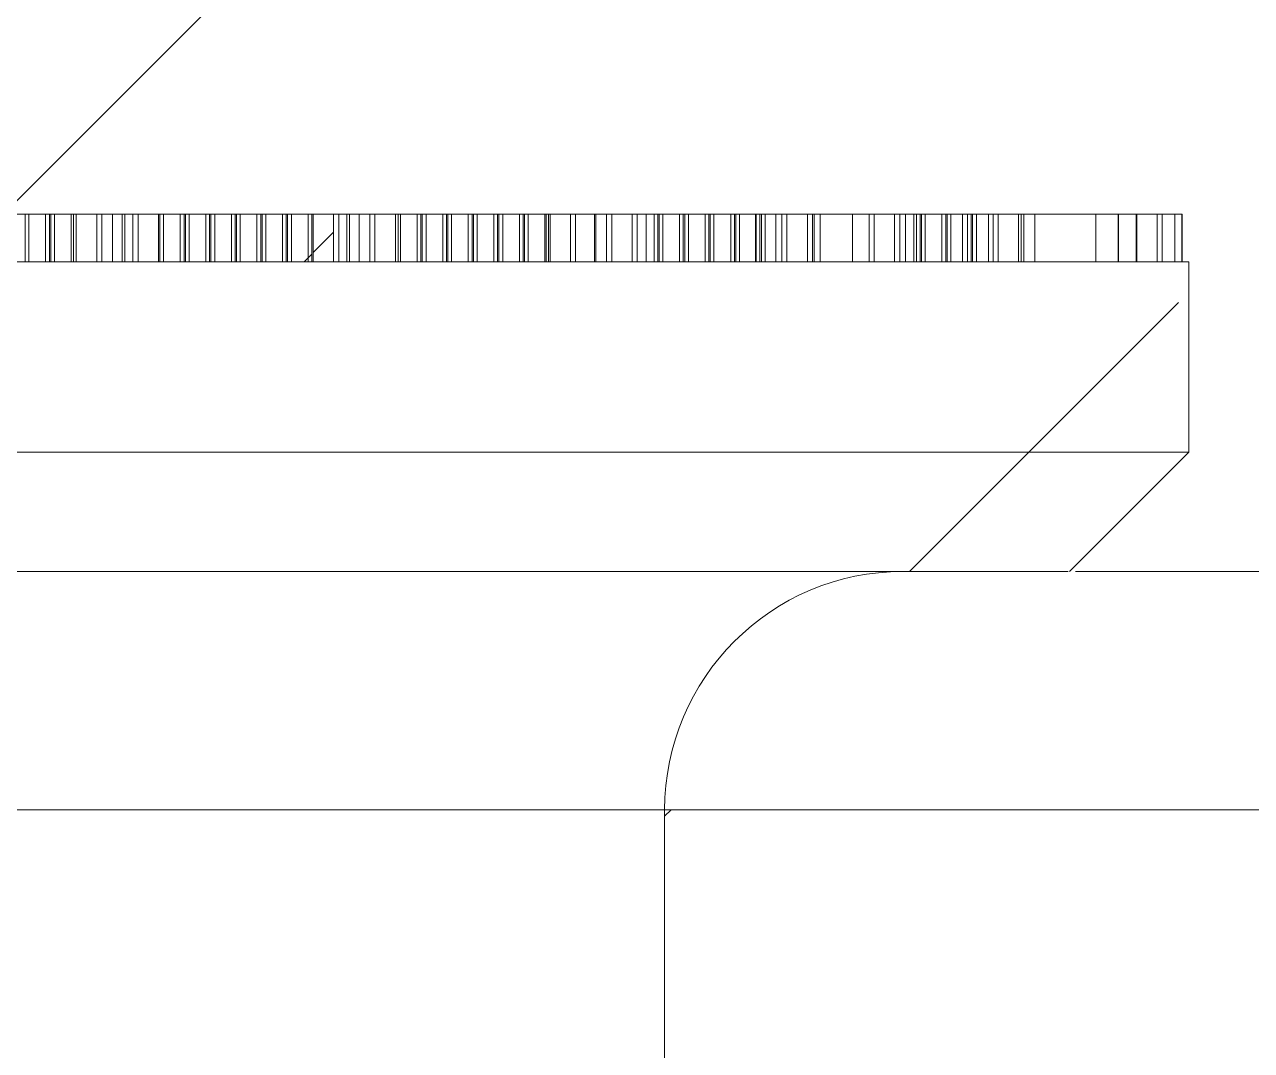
# Model space of a CAD drawing. Header units: millimetres. Extents: x 647 to 146539, y -131215 to 59.
# Drawn here: x 107804.66 to 107840.71, y -8450.21 to -8420.07 of the extents above; entities that cross this region are included whole.
import ezdxf

# ---------------------------------------------------------------- set-up
doc = ezdxf.new("R2010")
doc.units = ezdxf.units.MM
doc.linetypes.add('DASHED', pattern=[0.75, 0.5, -0.25])
for name, color, linetype, lineweight in [('G-Cienka', 4, 'Continuous', 9), ('G-Kreskowanie', 9, 'Continuous', 5), ('G-Przerywana', 8, 'DASHED', 15)]:
    doc.layers.add(name, color=color, linetype=linetype, lineweight=lineweight)

msp = doc.modelspace()

# ---------------------------------------------------------------- hatches: boundary and pattern name
at = {"layer": 'G-Kreskowanie', "ltscale": 2}
h = msp.add_hatch(dxfattribs=at)
h.set_pattern_fill('ANSI33', color=256, scale=210, style=0)
h.set_pattern_definition([(45, (-1489243.896, 726525.7), (-37.123106, 37.123106), []), (45, (-1489206.773, 726525.7), (-37.123106, 37.123106), [26.25, -13.125])])
h.paths.add_polyline_path([(107563.26, -8527.141, -1.121176), (108065.38, -8469.584, -0.057127), (108058.782, -8527.141), (107881.009, -8527.141), (107881.009, -8457.141), (107823.466, -8457.141), (107823.466, -8443.141), (107891.664, -8443.141), (107891.664, -8464.141), (107898.664, -8464.141), (107898.664, -8436.141), (107835.366, -8436.141), (107838.866, -8432.64), (107838.866, -8427.041), (107838.676, -8427.041), (107838.676, -8425.641), (107838.667, -8425.641), (107838.458, -8425.641), (107838.084, -8425.641), (107837.934, -8425.641), (107837.342, -8425.641), (107837.316, -8425.641), (107836.806, -8425.641), (107836.79, -8425.641), (107836.136, -8425.641), (107834.339, -8425.641), (107834.018, -8425.641), (107833.938, -8425.641), (107833.868, -8425.641), (107833.267, -8425.641), (107833.117, -8425.641), (107833.117, -8425.641), (107832.983, -8425.641), (107832.626, -8425.641), (107832.516, -8425.641), (107832.476, -8425.641), (107832.366, -8425.641), (107832.217, -8425.641), (107831.875, -8425.641), (107831.766, -8425.641), (107831.725, -8425.641), (107831.615, -8425.641), (107831.124, -8425.641), (107831.015, -8425.641), (107830.974, -8425.641), (107830.865, -8425.641), (107830.787, -8425.641), (107830.543, -8425.641), (107830.374, -8425.641), (107830.223, -8425.641), (107829.623, -8425.641), (107829.473, -8425.641), (107828.981, -8425.641), (107828.038, -8425.641), (107827.863, -8425.641), (107827.809, -8425.641), (107827.659, -8425.641), (107827.058, -8425.641), (107826.908, -8425.641), (107826.732, -8425.641), (107826.417, -8425.641), (107826.307, -8425.641), (107826.267, -8425.641), (107826.157, -8425.641), (107826.132, -8425.641), (107825.666, -8425.641), (107825.557, -8425.641), (107825.516, -8425.641), (107825.406, -8425.641), (107824.915, -8425.641), (107824.806, -8425.641), (107824.765, -8425.641), (107824.656, -8425.641), (107824.165, -8425.641), (107824.055, -8425.641), (107824.015, -8425.641), (107823.905, -8425.641), (107823.414, -8425.641), (107823.304, -8425.641), (107823.264, -8425.641), (107823.154, -8425.641), (107822.926, -8425.641), (107822.663, -8425.641), (107822.663, -8427.041), (107822.513, -8427.041), (107822.513, -8425.641), (107821.913, -8425.641), (107821.913, -8427.041), (107821.762, -8427.041), (107821.762, -8425.641), (107821.447, -8425.641), (107821.447, -8427.041), (107821.762, -8427.041), (107821.913, -8427.041), (107822.513, -8427.041), (107822.663, -8427.041), (107822.926, -8427.041), (107823.154, -8427.041), (107823.264, -8427.041), (107823.304, -8427.041), (107823.414, -8427.041), (107823.905, -8427.041), (107824.015, -8427.041), (107824.055, -8427.041), (107824.165, -8427.041), (107824.656, -8427.041), (107824.765, -8427.041), (107824.806, -8427.041), (107824.915, -8427.041), (107825.406, -8427.041), (107825.516, -8427.041), (107825.557, -8427.041), (107825.666, -8427.041), (107826.132, -8427.041), (107826.157, -8427.041), (107826.267, -8427.041), (107826.307, -8427.041), (107826.417, -8427.041), (107826.732, -8427.041), (107826.908, -8427.041), (107827.058, -8427.041), (107827.659, -8427.041), (107827.809, -8427.041), (107827.863, -8427.041), (107828.038, -8427.041), (107828.981, -8427.041), (107829.473, -8427.041), (107829.623, -8427.041), (107830.223, -8427.041), (107830.374, -8427.041), (107830.543, -8427.041), (107830.787, -8427.041), (107830.865, -8427.041), (107830.974, -8427.041), (107831.015, -8427.041), (107831.124, -8427.041), (107831.615, -8427.041), (107831.725, -8427.041), (107831.766, -8427.041), (107831.875, -8427.041), (107832.217, -8427.041), (107832.366, -8427.041), (107832.476, -8427.041), (107832.516, -8427.041), (107832.626, -8427.041), (107832.983, -8427.041), (107833.117, -8427.041), (107833.117, -8427.041), (107833.267, -8427.041), (107833.868, -8427.041), (107833.938, -8427.041), (107834.018, -8427.041), (107834.339, -8427.041), (107836.136, -8427.041), (107836.79, -8427.041), (107836.79, -8425.641), (107836.806, -8425.641), (107836.806, -8427.041), (107837.316, -8427.041), (107837.316, -8425.641), (107837.342, -8425.641), (107837.342, -8427.041), (107837.934, -8427.041), (107838.084, -8427.041), (107838.458, -8427.041), (107838.667, -8427.041), (107838.676, -8427.041), (107838.866, -8427.041), (107838.866, -8432.64), (107835.366, -8436.141), (107786.366, -8436.141), (107782.866, -8432.64), (107782.866, -8427.041), (107783.057, -8427.041), (107783.066, -8427.041), (107783.276, -8427.041), (107783.649, -8427.041), (107783.799, -8427.041), (107784.391, -8427.041), (107784.391, -8425.641), (107784.417, -8425.641), (107784.417, -8427.041), (107784.927, -8427.041), (107784.927, -8425.641), (107784.942, -8425.641), (107784.942, -8427.041), (107785.596, -8427.041), (107787.394, -8427.041), (107787.715, -8427.041), (107787.795, -8427.041), (107787.865, -8427.041), (107788.466, -8427.041), (107788.615, -8427.041), (107788.616, -8427.041), (107788.75, -8427.041), (107789.107, -8427.041), (107789.217, -8427.041), (107789.257, -8427.041), (107789.367, -8427.041), (107789.516, -8427.041), (107789.858, -8427.041), (107789.967, -8427.041), (107790.008, -8427.041), (107790.117, -8427.041), (107790.608, -8427.041), (107790.718, -8427.041), (107790.759, -8427.041), (107790.868, -8427.041), (107790.946, -8427.041), (107791.189, -8427.041), (107791.359, -8427.041), (107791.509, -8427.041), (107792.11, -8427.041), (107792.26, -8427.041), (107792.752, -8427.041), (107793.696, -8427.041), (107793.87, -8427.041), (107793.924, -8427.041), (107794.074, -8427.041), (107794.675, -8427.041), (107794.825, -8427.041), (107795.001, -8427.041), (107795.316, -8427.041), (107795.425, -8427.041), (107795.466, -8427.041), (107795.576, -8427.041), (107795.601, -8427.041), (107796.067, -8427.041), (107796.176, -8427.041), (107796.217, -8427.041), (107796.326, -8427.041), (107796.817, -8427.041), (107796.927, -8427.041), (107796.968, -8427.041), (107797.077, -8427.041), (107797.568, -8427.041), (107797.678, -8427.041), (107797.718, -8427.041), (107797.828, -8427.041), (107798.319, -8427.041), (107798.428, -8427.041), (107798.469, -8427.041), (107798.578, -8427.041), (107798.807, -8427.041), (107799.07, -8427.041), (107799.22, -8427.041), (107799.82, -8427.041), (107799.97, -8427.041), (107800.286, -8427.041), (107800.286, -8425.641), (107799.97, -8425.641), (107799.97, -8427.041), (107799.82, -8427.041), (107799.82, -8425.641), (107799.22, -8425.641), (107799.22, -8427.041), (107799.07, -8427.041), (107799.07, -8425.641), (107798.807, -8425.641), (107798.578, -8425.641), (107798.469, -8425.641), (107798.428, -8425.641), (107798.319, -8425.641), (107797.828, -8425.641), (107797.718, -8425.641), (107797.678, -8425.641), (107797.568, -8425.641), (107797.077, -8425.641), (107796.968, -8425.641), (107796.927, -8425.641), (107796.817, -8425.641), (107796.326, -8425.641), (107796.217, -8425.641), (107796.176, -8425.641), (107796.067, -8425.641), (107795.601, -8425.641), (107795.576, -8425.641), (107795.466, -8425.641), (107795.466, -8427.041), (107795.425, -8427.041), (107795.425, -8425.641), (107795.316, -8425.641), (107795.001, -8425.641), (107794.825, -8425.641), (107794.825, -8427.041), (107794.675, -8427.041), (107794.675, -8425.641), (107794.074, -8425.641), (107794.074, -8427.041), (107793.924, -8427.041), (107793.924, -8425.641), (107793.87, -8425.641), (107793.696, -8425.641), (107792.752, -8425.641), (107792.26, -8425.641), (107792.11, -8425.641), (107791.509, -8425.641), (107791.359, -8425.641), (107791.189, -8425.641), (107790.946, -8425.641), (107790.868, -8425.641), (107790.759, -8425.641), (107790.718, -8425.641), (107790.608, -8425.641), (107790.117, -8425.641), (107790.008, -8425.641), (107789.967, -8425.641), (107789.858, -8425.641), (107789.516, -8425.641), (107789.367, -8425.641), (107789.257, -8425.641), (107789.217, -8425.641), (107789.107, -8425.641), (107788.75, -8425.641), (107788.616, -8425.641), (107788.615, -8425.641), (107788.466, -8425.641), (107787.865, -8425.641), (107787.795, -8425.641), (107787.715, -8425.641), (107787.394, -8425.641), (107785.596, -8425.641), (107784.942, -8425.641), (107784.927, -8425.641), (107784.417, -8425.641), (107784.391, -8425.641), (107783.799, -8425.641), (107783.649, -8425.641), (107783.276, -8425.641), (107783.066, -8425.641), (107783.057, -8425.641), (107783.057, -8427.041), (107782.866, -8427.041), (107782.866, -8432.64), (107786.366, -8436.141), (107723.367, -8436.141), (107723.367, -8464.141), (107730.366, -8464.141), (107730.366, -8443.141), (107798.266, -8443.141), (107798.266, -8457.141), (107741.021, -8457.141), (107741.021, -8527.141), (107563.26, -8527.141)])
h.paths.add_polyline_path([(107805.429, -8425.641), (107805.429, -8427.041), (107805.538, -8427.041), (107806.029, -8427.041), (107806.098, -8427.041), (107806.179, -8427.041), (107806.78, -8427.041), (107806.93, -8427.041), (107807.243, -8427.041), (107807.529, -8427.041), (107807.608, -8427.041), (107807.843, -8427.041), (107807.843, -8425.641), (107807.608, -8425.641), (107807.529, -8425.641), (107807.243, -8425.641), (107806.93, -8425.641), (107806.93, -8427.041), (107806.78, -8427.041), (107806.78, -8425.641), (107806.179, -8425.641), (107806.179, -8427.041), (107806.098, -8427.041), (107806.098, -8425.641), (107806.029, -8425.641), (107805.538, -8425.641)], flags=16)
h.paths.add_polyline_path([(107805.538, -8427.041), (107806.029, -8427.041), (107807.243, -8427.041), (107807.529, -8427.041), (107807.608, -8427.041), (107807.608, -8425.641), (107807.529, -8425.641), (107807.243, -8425.641), (107806.029, -8425.641), (107805.538, -8425.641)], flags=0)
h.paths.add_polyline_path([(107813.89, -8427.041), (107814.125, -8427.041), (107814.204, -8427.041), (107814.49, -8427.041), (107814.803, -8427.041), (107814.953, -8427.041), (107815.554, -8427.041), (107815.635, -8427.041), (107815.704, -8427.041), (107816.195, -8427.041), (107816.304, -8427.041), (107816.304, -8425.641), (107816.195, -8425.641), (107815.704, -8425.641), (107815.635, -8425.641), (107815.635, -8427.041), (107815.554, -8427.041), (107815.554, -8425.641), (107814.953, -8425.641), (107814.953, -8427.041), (107814.803, -8427.041), (107814.803, -8425.641), (107814.49, -8425.641), (107814.204, -8425.641), (107814.125, -8425.641), (107813.89, -8425.641)], flags=16)
h.paths.add_polyline_path([(107814.204, -8427.041), (107814.49, -8427.041), (107815.704, -8427.041), (107816.195, -8427.041), (107816.195, -8425.641), (107815.704, -8425.641), (107814.49, -8425.641), (107814.204, -8425.641), (107814.125, -8425.641), (107814.125, -8427.041)], flags=0)
h.paths.add_polyline_path([(107814.49, -8427.041), (107815.704, -8427.041), (107815.704, -8425.641), (107814.49, -8425.641), (107814.204, -8425.641), (107814.204, -8427.041)], flags=0)
h.paths.add_polyline_path([(107819.348, -8427.041), (107819.457, -8427.041), (107819.948, -8427.041), (107819.98, -8427.041), (107820.056, -8427.041), (107820.098, -8427.041), (107820.699, -8427.041), (107820.849, -8427.041), (107821.409, -8427.041), (107821.409, -8425.641), (107820.849, -8425.641), (107820.849, -8427.041), (107820.699, -8427.041), (107820.699, -8425.641), (107820.098, -8425.641), (107820.098, -8427.041), (107820.056, -8427.041), (107820.056, -8425.641), (107819.98, -8425.641), (107819.948, -8425.641), (107819.457, -8425.641), (107819.348, -8425.641)], flags=16)
h.paths.add_polyline_path([(107800.324, -8427.041), (107800.884, -8427.041), (107801.034, -8427.041), (107801.634, -8427.041), (107801.677, -8427.041), (107801.753, -8427.041), (107801.784, -8427.041), (107802.276, -8427.041), (107802.385, -8427.041), (107802.385, -8425.641), (107802.276, -8425.641), (107801.784, -8425.641), (107801.753, -8425.641), (107801.677, -8425.641), (107801.677, -8427.041), (107801.634, -8427.041), (107801.634, -8425.641), (107801.034, -8425.641), (107801.034, -8427.041), (107800.884, -8427.041), (107800.884, -8425.641), (107800.324, -8425.641)], flags=16)
h.paths.add_polyline_path([(107801.784, -8427.041), (107802.276, -8427.041), (107802.276, -8425.641), (107801.784, -8425.641), (107801.753, -8425.641), (107801.753, -8427.041)], flags=0)
h.paths.add_polyline_path([(107808.635, -8425.641), (107808.635, -8427.041), (107808.744, -8427.041), (107809.235, -8427.041), (107809.345, -8427.041), (107809.345, -8425.641), (107809.235, -8425.641), (107808.744, -8425.641)], flags=16)
h.paths.add_polyline_path([(107809.235, -8427.041), (107809.235, -8425.641), (107808.744, -8425.641), (107808.744, -8427.041)], flags=0)
h.paths.add_polyline_path([(107810.136, -8427.041), (107810.246, -8427.041), (107810.737, -8427.041), (107810.846, -8427.041), (107810.846, -8425.641), (107810.737, -8425.641), (107810.246, -8425.641), (107810.136, -8425.641)], flags=16)
h.paths.add_polyline_path([(107811.637, -8425.641), (107811.637, -8427.041), (107811.747, -8427.041), (107812.238, -8427.041), (107812.348, -8427.041), (107812.348, -8425.641), (107812.238, -8425.641), (107811.747, -8425.641)], flags=16)
h.paths.add_polyline_path([(107812.238, -8427.041), (107812.238, -8425.641), (107811.747, -8425.641), (107811.747, -8427.041)], flags=0)
h.paths.add_polyline_path([(107817.096, -8427.041), (107817.205, -8427.041), (107817.696, -8427.041), (107817.806, -8427.041), (107817.806, -8425.641), (107817.696, -8425.641), (107817.205, -8425.641), (107817.096, -8425.641)], flags=16)
h.paths.add_polyline_path([(107817.696, -8427.041), (107817.696, -8425.641), (107817.205, -8425.641), (107817.205, -8427.041)], flags=0)
h.paths.add_polyline_path([(107804.678, -8425.641), (107804.678, -8427.041), (107804.787, -8427.041), (107805.278, -8427.041), (107805.388, -8427.041), (107805.388, -8425.641), (107805.278, -8425.641), (107804.787, -8425.641)], flags=16)
h.paths.add_polyline_path([(107804.787, -8427.041), (107805.278, -8427.041), (107805.278, -8425.641), (107804.787, -8425.641)], flags=0)
h.paths.add_polyline_path([(107818.597, -8427.041), (107818.707, -8427.041), (107819.198, -8427.041), (107819.307, -8427.041), (107819.307, -8425.641), (107819.198, -8425.641), (107818.707, -8425.641), (107818.597, -8425.641)], flags=16)
h.paths.add_polyline_path([(107819.198, -8427.041), (107819.198, -8425.641), (107818.707, -8425.641), (107818.707, -8427.041)], flags=0)
h.paths.add_polyline_path([(107803.176, -8427.041), (107803.286, -8427.041), (107803.777, -8427.041), (107803.886, -8427.041), (107803.886, -8425.641), (107803.777, -8425.641), (107803.286, -8425.641), (107803.176, -8425.641)], flags=16)
h.paths.add_polyline_path([(107803.286, -8427.041), (107803.777, -8427.041), (107803.777, -8425.641), (107803.286, -8425.641)], flags=0)
h.paths.add_polyline_path([(107816.345, -8425.641), (107816.345, -8427.041), (107816.454, -8427.041), (107816.945, -8427.041), (107817.055, -8427.041), (107817.055, -8425.641), (107816.945, -8425.641), (107816.454, -8425.641)], flags=16)
h.paths.add_polyline_path([(107802.426, -8425.641), (107802.426, -8427.041), (107802.535, -8427.041), (107803.026, -8427.041), (107803.136, -8427.041), (107803.136, -8425.641), (107803.026, -8425.641), (107802.535, -8425.641)], flags=16)
h.paths.add_polyline_path([(107803.026, -8427.041), (107803.026, -8425.641), (107802.535, -8425.641), (107802.535, -8427.041)], flags=0)
h.paths.add_polyline_path([(107817.846, -8427.041), (107817.956, -8427.041), (107818.447, -8427.041), (107818.556, -8427.041), (107818.556, -8425.641), (107818.447, -8425.641), (107817.956, -8425.641), (107817.846, -8425.641)], flags=16)
h.paths.add_polyline_path([(107818.447, -8427.041), (107818.447, -8425.641), (107817.956, -8425.641), (107817.956, -8427.041)], flags=0)
h.paths.add_polyline_path([(107812.388, -8427.041), (107812.498, -8427.041), (107812.989, -8427.041), (107813.098, -8427.041), (107813.098, -8425.641), (107812.989, -8425.641), (107812.498, -8425.641), (107812.388, -8425.641)], flags=16)
h.paths.add_polyline_path([(107812.989, -8427.041), (107812.989, -8425.641), (107812.498, -8425.641), (107812.498, -8427.041)], flags=0)
h.paths.add_polyline_path([(107803.927, -8425.641), (107803.927, -8427.041), (107804.037, -8427.041), (107804.528, -8427.041), (107804.637, -8427.041), (107804.637, -8425.641), (107804.528, -8425.641), (107804.037, -8425.641)], flags=16)
h.paths.add_polyline_path([(107804.528, -8427.041), (107804.528, -8425.641), (107804.037, -8425.641), (107804.037, -8427.041)], flags=0)
h.paths.add_polyline_path([(107807.993, -8427.041), (107807.993, -8425.641), (107808.594, -8425.641), (107808.594, -8427.041)], flags=16)
h.paths.add_polyline_path([(107810.887, -8427.041), (107810.996, -8427.041), (107811.487, -8427.041), (107811.597, -8427.041), (107811.597, -8425.641), (107811.487, -8425.641), (107810.996, -8425.641), (107810.887, -8425.641)], flags=16)
h.paths.add_polyline_path([(107811.487, -8427.041), (107811.487, -8425.641), (107810.996, -8425.641), (107810.996, -8427.041)], flags=0)
h.paths.add_polyline_path([(107809.986, -8427.041), (107809.986, -8425.641), (107809.495, -8425.641), (107809.495, -8427.041)], flags=16)
h.paths.add_polyline_path([(107809.385, -8427.041), (107809.495, -8427.041), (107809.986, -8427.041), (107810.095, -8427.041), (107810.095, -8425.641), (107809.986, -8425.641), (107809.495, -8425.641), (107809.385, -8425.641)], flags=0)
h.paths.add_polyline_path([(107813.139, -8425.641), (107813.139, -8427.041), (107813.739, -8427.041), (107813.739, -8425.641)], flags=16)
h.paths.add_polyline_path([(107618.736, -8510.596), (107649.371, -8510.596), (107649.371, -8473.686), (107618.736, -8473.686)], flags=8)
at = {"layer": 'G-Kreskowanie'}
h = msp.add_hatch(dxfattribs=at)
h.set_pattern_fill('ANSI33', color=256, scale=210, style=0)
h.set_pattern_definition([(45, (-1491201.02, 725981.503), (-37.123106, 37.123106), []), (45, (-1491163.896, 725981.503), (-37.123106, 37.123106), [26.25, -13.125])])
h.paths.add_polyline_path([(107805.429, -8427.041), (107805.538, -8427.041), (107806.098, -8427.041), (107806.179, -8427.041), (107806.78, -8427.041), (107806.93, -8427.041), (107807.243, -8427.041), (107807.843, -8427.041), (107807.843, -8425.641), (107807.529, -8425.641), (107806.93, -8425.641), (107806.93, -8427.041), (107806.78, -8427.041), (107806.78, -8425.641), (107806.179, -8425.641), (107806.179, -8427.041), (107806.098, -8427.041), (107806.098, -8425.641), (107805.538, -8425.641), (107805.429, -8425.641)], flags=16)
h.paths.add_polyline_path([(107807.608, -8427.041), (107807.608, -8425.641), (107805.538, -8425.641), (107805.538, -8427.041)], flags=0)
h.paths.add_polyline_path([(107816.195, -8427.041), (107816.195, -8425.641), (107814.125, -8425.641), (107814.125, -8427.041)], flags=0)
h.paths.add_polyline_path([(107800.324, -8425.641), (107800.324, -8427.041), (107800.884, -8427.041), (107801.034, -8427.041), (107801.634, -8427.041), (107801.677, -8427.041), (107802.276, -8427.041), (107802.385, -8427.041), (107802.385, -8425.641), (107802.276, -8425.641), (107801.677, -8425.641), (107801.677, -8427.041), (107801.634, -8427.041), (107801.634, -8425.641), (107801.034, -8425.641), (107801.034, -8427.041), (107800.884, -8427.041), (107800.884, -8425.641)], flags=16)
h.paths.add_polyline_path([(107801.753, -8427.041), (107801.753, -8425.641), (107802.276, -8425.641), (107802.276, -8427.041)], flags=0)
h.paths.add_polyline_path([(107819.348, -8427.041), (107819.457, -8427.041), (107820.056, -8427.041), (107820.098, -8427.041), (107820.699, -8427.041), (107820.849, -8427.041), (107821.409, -8427.041), (107821.409, -8425.641), (107820.849, -8425.641), (107820.849, -8427.041), (107820.699, -8427.041), (107820.699, -8425.641), (107820.098, -8425.641), (107820.098, -8427.041), (107820.056, -8427.041), (107820.056, -8425.641), (107819.457, -8425.641), (107819.348, -8425.641)], flags=16)
h.paths.add_polyline_path([(107804.678, -8427.041), (107804.678, -8425.641), (107805.278, -8425.641), (107805.388, -8425.641), (107805.388, -8427.041), (107805.278, -8427.041)], flags=16)
h.paths.add_polyline_path([(107804.787, -8427.041), (107805.278, -8427.041), (107805.278, -8425.641), (107804.787, -8425.641)], flags=0)
h.paths.add_polyline_path([(107810.136, -8427.041), (107810.136, -8425.641), (107810.246, -8425.641), (107810.846, -8425.641), (107810.846, -8427.041), (107810.246, -8427.041)], flags=16)
h.paths.add_polyline_path([(107810.737, -8427.041), (107810.737, -8425.641), (107810.246, -8425.641), (107810.246, -8427.041)], flags=0)
h.paths.add_polyline_path([(107808.635, -8427.041), (107808.635, -8425.641), (107809.235, -8425.641), (107809.345, -8425.641), (107809.345, -8427.041), (107809.235, -8427.041)], flags=16)
h.paths.add_polyline_path([(107809.235, -8427.041), (107809.235, -8425.641), (107808.744, -8425.641), (107808.744, -8427.041)], flags=0)
h.paths.add_polyline_path([(107811.637, -8425.641), (107811.637, -8427.041), (107811.747, -8427.041), (107812.348, -8427.041), (107812.348, -8425.641), (107811.747, -8425.641)], flags=16)
h.paths.add_polyline_path([(107812.238, -8427.041), (107812.238, -8425.641), (107811.747, -8425.641), (107811.747, -8427.041)], flags=0)
h.paths.add_polyline_path([(107817.096, -8425.641), (107817.096, -8427.041), (107817.696, -8427.041), (107817.806, -8427.041), (107817.806, -8425.641), (107817.696, -8425.641)], flags=16)
h.paths.add_polyline_path([(107817.696, -8427.041), (107817.696, -8425.641), (107817.205, -8425.641), (107817.205, -8427.041)], flags=0)
h.paths.add_polyline_path([(107818.597, -8425.641), (107818.597, -8427.041), (107819.198, -8427.041), (107819.307, -8427.041), (107819.307, -8425.641), (107819.198, -8425.641)], flags=16)
h.paths.add_polyline_path([(107819.198, -8427.041), (107819.198, -8425.641), (107818.707, -8425.641), (107818.707, -8427.041)], flags=0)
h.paths.add_polyline_path([(107803.176, -8427.041), (107803.176, -8425.641), (107803.286, -8425.641), (107803.886, -8425.641), (107803.886, -8427.041), (107803.777, -8427.041)], flags=16)
h.paths.add_polyline_path([(107803.777, -8427.041), (107803.777, -8425.641), (107803.286, -8425.641), (107803.286, -8427.041)], flags=0)
h.paths.add_polyline_path([(107803.927, -8427.041), (107803.927, -8425.641), (107804.037, -8425.641), (107804.637, -8425.641), (107804.637, -8427.041), (107804.037, -8427.041)], flags=16)
h.paths.add_polyline_path([(107802.426, -8427.041), (107802.426, -8425.641), (107803.026, -8425.641), (107803.136, -8425.641), (107803.136, -8427.041), (107803.026, -8427.041)], flags=16)
h.paths.add_polyline_path([(107803.026, -8427.041), (107803.026, -8425.641), (107802.535, -8425.641), (107802.535, -8427.041)], flags=0)
h.paths.add_polyline_path([(107809.385, -8427.041), (107809.385, -8425.641), (107809.495, -8425.641), (107810.095, -8425.641), (107810.095, -8427.041), (107809.495, -8427.041)], flags=16)
h.paths.add_polyline_path([(107809.986, -8427.041), (107809.986, -8425.641), (107809.495, -8425.641), (107809.495, -8427.041)], flags=0)
h.paths.add_polyline_path([(107817.846, -8425.641), (107817.846, -8427.041), (107817.956, -8427.041), (107818.556, -8427.041), (107818.556, -8425.641), (107817.956, -8425.641)], flags=16)
h.paths.add_polyline_path([(107818.447, -8427.041), (107818.447, -8425.641), (107817.956, -8425.641), (107817.956, -8427.041)], flags=0)
h.paths.add_polyline_path([(107812.388, -8425.641), (107812.388, -8427.041), (107812.498, -8427.041), (107813.098, -8427.041), (107813.098, -8425.641), (107812.498, -8425.641)], flags=16)
h.paths.add_polyline_path([(107812.989, -8427.041), (107812.989, -8425.641), (107812.498, -8425.641), (107812.498, -8427.041)], flags=0)
h.paths.add_polyline_path([(107816.945, -8427.041), (107816.945, -8425.641), (107816.454, -8425.641), (107816.454, -8427.041)], flags=16)
h.paths.add_polyline_path([(107816.345, -8425.641), (107816.345, -8427.041), (107816.945, -8427.041), (107817.055, -8427.041), (107817.055, -8425.641), (107816.945, -8425.641)], flags=0)
h.paths.add_polyline_path([(107810.887, -8425.641), (107810.887, -8427.041), (107811.487, -8427.041), (107811.597, -8427.041), (107811.597, -8425.641), (107811.487, -8425.641)], flags=16)
h.paths.add_polyline_path([(107811.487, -8427.041), (107811.487, -8425.641), (107810.996, -8425.641), (107810.996, -8427.041)], flags=0)
h.paths.add_polyline_path([(107813.139, -8425.641), (107813.139, -8427.041), (107813.739, -8427.041), (107813.739, -8425.641)], flags=16)
h.paths.add_polyline_path([(107807.993, -8427.041), (107807.993, -8425.641), (107808.594, -8425.641), (107808.594, -8427.041)], flags=16)
h.paths.add_polyline_path([(107618.736, -8538.65), (107649.371, -8538.65), (107649.371, -8501.631), (107618.736, -8501.631)], flags=24)
at = {"layer": 'G-Kreskowanie', "ltscale": 2}
h = msp.add_hatch(dxfattribs=at)
h.set_pattern_fill('ANSI33', color=256, scale=140)
h.set_pattern_definition([(45, (-1013151.09, 503951.41), (-24.7487373, 24.7487373), []), (45, (-1013126.343, 503951.41), (-24.7487373, 24.7487373), [17.5, -8.75])])
h.paths.add_polyline_path([(107805.429, -8427.041), (107805.538, -8427.041), (107806.098, -8427.041), (107806.179, -8427.041), (107806.78, -8427.041), (107806.93, -8427.041), (107807.243, -8427.041), (107807.843, -8427.041), (107807.843, -8425.641), (107807.529, -8425.641), (107806.93, -8425.641), (107806.93, -8427.041), (107806.78, -8427.041), (107806.78, -8425.641), (107806.179, -8425.641), (107806.179, -8427.041), (107806.098, -8427.041), (107806.098, -8425.641), (107805.538, -8425.641), (107805.429, -8425.641)], flags=16)
h.paths.add_polyline_path([(107807.608, -8427.041), (107807.608, -8425.641), (107805.538, -8425.641), (107805.538, -8427.041)], flags=0)
h.paths.add_polyline_path([(107810.136, -8427.041), (107810.136, -8425.641), (107810.246, -8425.641), (107810.846, -8425.641), (107810.846, -8427.041), (107810.246, -8427.041)], flags=16)
h.paths.add_polyline_path([(107810.737, -8427.041), (107810.737, -8425.641), (107810.246, -8425.641), (107810.246, -8427.041)], flags=0)
h.paths.add_polyline_path([(107811.637, -8425.641), (107811.637, -8427.041), (107811.747, -8427.041), (107812.348, -8427.041), (107812.348, -8425.641), (107811.747, -8425.641)], flags=16)
h.paths.add_polyline_path([(107811.747, -8427.041), (107812.238, -8427.041), (107812.238, -8425.641), (107811.747, -8425.641)], flags=0)
h.paths.add_polyline_path([(107809.385, -8427.041), (107809.385, -8425.641), (107809.495, -8425.641), (107810.095, -8425.641), (107810.095, -8427.041), (107809.495, -8427.041)], flags=16)
h.paths.add_polyline_path([(107809.986, -8427.041), (107809.986, -8425.641), (107809.495, -8425.641), (107809.495, -8427.041)], flags=0)
h.paths.add_polyline_path([(107808.635, -8427.041), (107808.635, -8425.641), (107809.235, -8425.641), (107809.345, -8425.641), (107809.345, -8427.041), (107809.235, -8427.041)], flags=16)
h.paths.add_polyline_path([(107809.235, -8427.041), (107809.235, -8425.641), (107808.744, -8425.641), (107808.744, -8427.041)], flags=0)
h.paths.add_polyline_path([(107804.678, -8427.041), (107804.678, -8425.641), (107805.278, -8425.641), (107805.388, -8425.641), (107805.388, -8427.041), (107805.278, -8427.041)], flags=16)
h.paths.add_polyline_path([(107810.887, -8425.641), (107810.887, -8427.041), (107811.487, -8427.041), (107811.597, -8427.041), (107811.597, -8425.641), (107811.487, -8425.641)], flags=16)
h.paths.add_polyline_path([(107811.487, -8427.041), (107811.487, -8425.641), (107810.996, -8425.641), (107810.996, -8427.041)], flags=0)
h.paths.add_polyline_path([(107812.388, -8425.641), (107812.388, -8427.041), (107812.498, -8427.041), (107813.098, -8427.041), (107813.098, -8425.641), (107812.498, -8425.641)], flags=16)
h.paths.add_polyline_path([(107812.498, -8427.041), (107812.989, -8427.041), (107812.989, -8425.641), (107812.498, -8425.641)], flags=0)
h.paths.add_polyline_path([(107816.345, -8425.641), (107816.345, -8427.041), (107816.945, -8427.041), (107817.055, -8427.041), (107817.055, -8425.641), (107816.945, -8425.641)], flags=16)
h.paths.add_polyline_path([(107816.945, -8427.041), (107816.945, -8425.641), (107816.454, -8425.641), (107816.454, -8427.041)], flags=0)
h.paths.add_polyline_path([(107813.139, -8425.641), (107813.139, -8427.041), (107813.739, -8427.041), (107813.739, -8425.641)], flags=16)
h.paths.add_polyline_path([(107807.993, -8427.041), (107807.993, -8425.641), (107808.594, -8425.641), (107808.594, -8427.041)], flags=16)
h.paths.add_polyline_path([(107816.195, -8427.041), (107816.195, -8425.641), (107814.125, -8425.641), (107814.125, -8427.041)], flags=0)

# ---------------------------------------------------------------- linework, layer by layer
at = {"layer": 'G-Cienka', "ltscale": 4}
for p, q in [((107799.22, -8425.641), (107804.787, -8425.641)), ((107805.388, -8425.641), (107799.82, -8425.641)), ((107799.97, -8425.641), (107805.538, -8425.641)), ((107800.286, -8425.641), (107806.098, -8425.641)), ((107801.753, -8425.641), (107807.243, -8425.641)), ((107807.843, -8425.641), (107802.276, -8425.641)), ((107802.426, -8425.641), (107807.993, -8425.641)), ((107808.594, -8425.641), (107803.026, -8425.641)), ((107803.176, -8425.641), (107808.744, -8425.641)), ((107809.345, -8425.641), (107803.777, -8425.641)), ((107803.927, -8425.641), (107809.495, -8425.641)), ((107810.095, -8425.641), (107804.528, -8425.641)), ((107804.678, -8427.041), (107804.678, -8425.641)), ((107804.678, -8425.641), (107810.246, -8425.641)), ((107805.278, -8425.641), (107804.678, -8425.641)), ((107804.787, -8425.641), (107804.787, -8427.041)), ((107804.787, -8425.641), (107805.388, -8425.641)), ((107805.278, -8425.641), (107805.278, -8427.041)), ((107810.846, -8425.641), (107805.278, -8425.641)), ((107805.388, -8427.041), (107805.388, -8425.641)), ((107805.429, -8427.041), (107805.429, -8425.641)), ((107805.429, -8425.641), (107810.996, -8425.641)), ((107806.029, -8425.641), (107805.429, -8425.641)), ((107805.538, -8425.641), (107805.538, -8427.041)), ((107805.538, -8425.641), (107806.098, -8425.641)), ((107806.029, -8425.641), (107806.029, -8427.041)), ((107811.597, -8425.641), (107806.029, -8425.641)), ((107806.098, -8425.641), (107806.098, -8427.041)), ((107806.179, -8427.041), (107806.179, -8425.641)), ((107806.179, -8425.641), (107811.747, -8425.641)), ((107806.78, -8425.641), (107806.179, -8425.641)), ((107806.78, -8425.641), (107806.78, -8427.041)), ((107812.348, -8425.641), (107806.78, -8425.641)), ((107806.93, -8427.041), (107806.93, -8425.641)), ((107806.93, -8425.641), (107812.498, -8425.641)), ((107807.529, -8425.641), (107806.93, -8425.641)), ((107807.243, -8425.641), (107807.243, -8427.041)), ((107807.243, -8425.641), (107807.843, -8425.641)), ((107807.529, -8427.041), (107807.529, -8425.641)), ((107807.529, -8425.641), (107807.608, -8425.641)), ((107807.608, -8425.641), (107807.608, -8427.041)), ((107813.098, -8425.641), (107807.608, -8425.641)), ((107807.843, -8427.041), (107807.843, -8425.641)), ((107807.993, -8425.641), (107807.993, -8427.041)), ((107807.993, -8425.641), (107808.594, -8425.641)), ((107808.594, -8427.041), (107808.594, -8425.641)), ((107808.635, -8427.041), (107808.635, -8425.641)), ((107808.635, -8425.641), (107814.125, -8425.641)), ((107809.235, -8425.641), (107808.635, -8425.641)), ((107808.744, -8425.641), (107808.744, -8427.041)), ((107808.744, -8425.641), (107809.345, -8425.641)), ((107809.235, -8425.641), (107809.235, -8427.041)), ((107814.803, -8425.641), (107809.235, -8425.641)), ((107809.345, -8427.041), (107809.345, -8425.641)), ((107809.385, -8427.041), (107809.385, -8425.641)), ((107809.385, -8425.641), (107814.953, -8425.641)), ((107809.986, -8425.641), (107809.385, -8425.641)), ((107809.495, -8425.641), (107809.495, -8427.041)), ((107809.495, -8425.641), (107810.095, -8425.641)), ((107809.986, -8425.641), (107809.986, -8427.041)), ((107815.554, -8425.641), (107809.986, -8425.641)), ((107810.095, -8427.041), (107810.095, -8425.641)), ((107810.136, -8427.041), (107810.136, -8425.641)), ((107810.737, -8425.641), (107810.136, -8425.641)), ((107810.136, -8425.641), (107815.704, -8425.641)), ((107810.246, -8425.641), (107810.246, -8427.041)), ((107810.246, -8425.641), (107810.846, -8425.641)), ((107810.737, -8425.641), (107810.737, -8427.041)), ((107816.304, -8425.641), (107810.737, -8425.641)), ((107810.846, -8427.041), (107810.846, -8425.641)), ((107810.887, -8427.041), (107810.887, -8425.641)), ((107810.887, -8425.641), (107816.454, -8425.641)), ((107811.487, -8425.641), (107810.887, -8425.641)), ((107810.996, -8425.641), (107810.996, -8427.041)), ((107810.996, -8425.641), (107811.597, -8425.641)), ((107811.487, -8425.641), (107811.487, -8427.041)), ((107817.055, -8425.641), (107811.487, -8425.641)), ((107811.597, -8427.041), (107811.597, -8425.641)), ((107811.637, -8427.041), (107811.637, -8425.641)), ((107811.637, -8425.641), (107817.205, -8425.641)), ((107812.238, -8425.641), (107811.637, -8425.641)), ((107811.747, -8425.641), (107811.747, -8427.041)), ((107811.747, -8425.641), (107812.348, -8425.641)), ((107812.238, -8425.641), (107812.238, -8427.041)), ((107817.806, -8425.641), (107812.238, -8425.641)), ((107812.348, -8427.041), (107812.348, -8425.641)), ((107812.388, -8427.041), (107812.388, -8425.641)), ((107812.388, -8425.641), (107817.956, -8425.641)), ((107812.989, -8425.641), (107812.388, -8425.641)), ((107812.498, -8425.641), (107812.498, -8427.041)), ((107812.498, -8425.641), (107813.098, -8425.641)), ((107812.989, -8425.641), (107812.989, -8427.041)), ((107818.556, -8425.641), (107812.989, -8425.641)), ((107813.098, -8427.041), (107813.098, -8425.641)), ((107813.139, -8427.041), (107813.139, -8425.641)), ((107813.739, -8425.641), (107813.139, -8425.641)), ((107813.139, -8425.641), (107818.707, -8425.641)), ((107813.739, -8425.641), (107813.739, -8427.041)), ((107819.307, -8425.641), (107813.739, -8425.641)), ((107813.89, -8427.041), (107813.89, -8425.641)), ((107814.49, -8425.641), (107813.89, -8425.641)), ((107813.89, -8425.641), (107819.457, -8425.641)), ((107814.125, -8425.641), (107814.125, -8427.041)), ((107814.204, -8425.641), (107814.125, -8425.641)), ((107814.204, -8427.041), (107814.204, -8425.641)), ((107814.204, -8425.641), (107814.803, -8425.641)), ((107814.49, -8425.641), (107814.49, -8427.041)), ((107819.98, -8425.641), (107814.49, -8425.641)), ((107814.803, -8427.041), (107814.803, -8425.641)), ((107814.953, -8425.641), (107814.953, -8427.041)), ((107814.953, -8425.641), (107815.554, -8425.641)), ((107815.554, -8427.041), (107815.554, -8425.641)), ((107815.635, -8425.641), (107815.635, -8427.041)), ((107821.447, -8425.641), (107815.635, -8425.641)), ((107816.195, -8425.641), (107815.635, -8425.641)), ((107815.704, -8425.641), (107815.704, -8427.041)), ((107815.704, -8425.641), (107816.304, -8425.641)), ((107816.195, -8425.641), (107816.195, -8427.041)), ((107821.762, -8425.641), (107816.195, -8425.641)), ((107816.304, -8427.041), (107816.304, -8425.641)), ((107816.345, -8427.041), (107816.345, -8425.641)), ((107816.945, -8425.641), (107816.345, -8425.641)), ((107816.345, -8425.641), (107821.913, -8425.641)), ((107816.454, -8425.641), (107816.454, -8427.041)), ((107816.454, -8425.641), (107817.055, -8425.641)), ((107816.945, -8425.641), (107816.945, -8427.041)), ((107822.513, -8425.641), (107816.945, -8425.641)), ((107817.055, -8427.041), (107817.055, -8425.641)), ((107817.096, -8427.041), (107817.096, -8425.641)), ((107817.096, -8425.641), (107822.663, -8425.641)), ((107817.696, -8425.641), (107817.096, -8425.641)), ((107817.205, -8425.641), (107817.205, -8427.041)), ((107817.205, -8425.641), (107817.806, -8425.641)), ((107817.696, -8425.641), (107817.696, -8427.041)), ((107823.264, -8425.641), (107817.696, -8425.641)), ((107817.806, -8427.041), (107817.806, -8425.641)), ((107817.846, -8427.041), (107817.846, -8425.641)), ((107817.846, -8425.641), (107823.414, -8425.641)), ((107818.447, -8425.641), (107817.846, -8425.641)), ((107817.956, -8425.641), (107817.956, -8427.041)), ((107817.956, -8425.641), (107818.556, -8425.641)), ((107818.447, -8425.641), (107818.447, -8427.041)), ((107824.015, -8425.641), (107818.447, -8425.641)), ((107818.556, -8427.041), (107818.556, -8425.641)), ((107818.597, -8427.041), (107818.597, -8425.641)), ((107818.597, -8425.641), (107824.165, -8425.641)), ((107819.198, -8425.641), (107818.597, -8425.641)), ((107818.707, -8425.641), (107818.707, -8427.041)), ((107818.707, -8425.641), (107819.307, -8425.641)), ((107819.198, -8425.641), (107819.198, -8427.041)), ((107824.765, -8425.641), (107819.198, -8425.641)), ((107819.307, -8427.041), (107819.307, -8425.641)), ((107819.348, -8427.041), (107819.348, -8425.641)), ((107819.348, -8425.641), (107824.915, -8425.641)), ((107819.948, -8425.641), (107819.348, -8425.641)), ((107819.457, -8425.641), (107819.457, -8427.041)), ((107819.457, -8425.641), (107820.056, -8425.641)), ((107819.948, -8425.641), (107819.948, -8427.041)), ((107825.516, -8425.641), (107819.948, -8425.641)), ((107819.98, -8427.041), (107819.98, -8425.641)), ((107819.98, -8425.641), (107820.056, -8425.641)), ((107820.056, -8425.641), (107820.056, -8427.041)), ((107820.098, -8427.041), (107820.098, -8425.641)), ((107820.098, -8425.641), (107825.666, -8425.641)), ((107820.699, -8425.641), (107820.098, -8425.641)), ((107820.699, -8425.641), (107820.699, -8427.041)), ((107826.267, -8425.641), (107820.699, -8425.641)), ((107820.849, -8427.041), (107820.849, -8425.641)), ((107820.849, -8425.641), (107826.417, -8425.641)), ((107821.409, -8425.641), (107820.849, -8425.641)), ((107821.409, -8427.041), (107821.409, -8425.641)), ((107821.409, -8425.641), (107826.732, -8425.641)), ((107821.447, -8427.041), (107821.447, -8425.641)), ((107821.447, -8425.641), (107821.762, -8425.641)), ((107821.762, -8427.041), (107821.762, -8425.641)), ((107821.913, -8425.641), (107821.913, -8427.041)), ((107821.913, -8425.641), (107822.513, -8425.641)), ((107822.513, -8427.041), (107822.513, -8425.641)), ((107822.663, -8425.641), (107822.663, -8427.041)), ((107822.663, -8425.641), (107823.264, -8425.641)), ((107822.926, -8425.641), (107822.926, -8427.041)), ((107826.132, -8425.641), (107822.926, -8425.641)), ((107823.154, -8425.641), (107822.926, -8425.641)), ((107823.154, -8425.641), (107823.154, -8427.041)), ((107826.132, -8425.641), (107823.154, -8425.641)), ((107823.264, -8427.041), (107823.264, -8425.641)), ((107823.304, -8427.041), (107823.304, -8425.641)), ((107823.905, -8425.641), (107823.304, -8425.641)), ((107823.304, -8425.641), (107827.863, -8425.641)), ((107823.414, -8425.641), (107823.414, -8427.041)), ((107823.414, -8425.641), (107824.015, -8425.641)), ((107823.905, -8425.641), (107823.905, -8427.041)), ((107829.473, -8425.641), (107823.905, -8425.641)), ((107824.015, -8427.041), (107824.015, -8425.641)), ((107824.055, -8427.041), (107824.055, -8425.641)), ((107824.656, -8425.641), (107824.055, -8425.641)), ((107824.055, -8425.641), (107829.623, -8425.641)), ((107824.165, -8425.641), (107824.165, -8427.041)), ((107824.165, -8425.641), (107824.765, -8425.641)), ((107824.656, -8425.641), (107824.656, -8427.041)), ((107830.223, -8425.641), (107824.656, -8425.641)), ((107824.765, -8427.041), (107824.765, -8425.641)), ((107824.806, -8427.041), (107824.806, -8425.641)), ((107825.406, -8425.641), (107824.806, -8425.641)), ((107824.806, -8425.641), (107830.374, -8425.641)), ((107824.915, -8425.641), (107824.915, -8427.041)), ((107824.915, -8425.641), (107825.516, -8425.641)), ((107825.406, -8425.641), (107825.406, -8427.041)), ((107830.974, -8425.641), (107825.406, -8425.641)), ((107825.516, -8427.041), (107825.516, -8425.641)), ((107825.557, -8427.041), (107825.557, -8425.641)), ((107825.557, -8425.641), (107831.124, -8425.641)), ((107826.157, -8425.641), (107825.557, -8425.641)), ((107825.666, -8425.641), (107825.666, -8427.041)), ((107825.666, -8425.641), (107826.267, -8425.641)), ((107826.132, -8427.041), (107826.132, -8425.641)), ((107831.725, -8425.641), (107826.157, -8425.641)), ((107826.157, -8425.641), (107826.157, -8427.041)), ((107826.267, -8427.041), (107826.267, -8425.641)), ((107826.307, -8425.641), (107831.875, -8425.641)), ((107826.307, -8427.041), (107826.307, -8425.641)), ((107826.908, -8425.641), (107826.307, -8425.641)), ((107826.417, -8425.641), (107826.417, -8427.041)), ((107826.417, -8425.641), (107826.732, -8425.641)), ((107826.732, -8425.641), (107826.732, -8427.041)), ((107832.476, -8425.641), (107826.908, -8425.641)), ((107826.908, -8425.641), (107826.908, -8427.041)), ((107827.058, -8425.641), (107832.626, -8425.641)), ((107827.058, -8427.041), (107827.058, -8425.641)), ((107827.659, -8425.641), (107827.058, -8425.641)), ((107832.217, -8425.641), (107827.659, -8425.641)), ((107827.659, -8425.641), (107827.659, -8427.041)), ((107827.809, -8427.041), (107827.809, -8425.641)), ((107827.809, -8425.641), (107830.787, -8425.641)), ((107828.038, -8425.641), (107827.809, -8425.641)), ((107827.863, -8425.641), (107827.863, -8427.041)), ((107828.981, -8425.641), (107827.863, -8425.641)), ((107828.038, -8427.041), (107828.038, -8425.641)), ((107828.038, -8425.641), (107830.787, -8425.641)), ((107828.981, -8427.041), (107828.981, -8425.641)), ((107828.981, -8425.641), (107829.473, -8425.641)), ((107829.473, -8427.041), (107829.473, -8425.641)), ((107829.623, -8425.641), (107829.623, -8427.041)), ((107829.623, -8425.641), (107830.223, -8425.641)), ((107830.223, -8427.041), (107830.223, -8425.641)), ((107830.374, -8425.641), (107830.374, -8427.041)), ((107830.374, -8425.641), (107830.974, -8425.641)), ((107832.983, -8425.641), (107830.543, -8425.641)), ((107830.543, -8425.641), (107830.543, -8427.041)), ((107830.865, -8425.641), (107830.543, -8425.641)), ((107830.787, -8425.641), (107830.787, -8427.041)), ((107832.983, -8425.641), (107830.865, -8425.641)), ((107830.865, -8425.641), (107830.865, -8427.041)), ((107830.974, -8427.041), (107830.974, -8425.641)), ((107831.015, -8425.641), (107833.938, -8425.641)), ((107831.015, -8427.041), (107831.015, -8425.641)), ((107831.615, -8425.641), (107831.015, -8425.641)), ((107831.124, -8425.641), (107831.725, -8425.641)), ((107831.124, -8425.641), (107831.124, -8427.041)), ((107836.806, -8425.641), (107831.615, -8425.641)), ((107831.615, -8425.641), (107831.615, -8427.041)), ((107831.725, -8427.041), (107831.725, -8425.641)), ((107831.766, -8425.641), (107837.316, -8425.641)), ((107831.766, -8427.041), (107831.766, -8425.641)), ((107832.366, -8425.641), (107831.766, -8425.641)), ((107831.875, -8425.641), (107831.875, -8427.041)), ((107831.875, -8425.641), (107832.476, -8425.641)), ((107832.217, -8427.041), (107832.217, -8425.641)), ((107832.217, -8425.641), (107833.117, -8425.641)), ((107837.934, -8425.641), (107832.366, -8425.641)), ((107832.366, -8425.641), (107832.366, -8427.041)), ((107832.476, -8427.041), (107832.476, -8425.641)), ((107832.516, -8425.641), (107838.084, -8425.641)), ((107832.516, -8427.041), (107832.516, -8425.641)), ((107833.117, -8425.641), (107832.516, -8425.641)), ((107832.626, -8425.641), (107832.626, -8427.041)), ((107832.626, -8425.641), (107833.117, -8425.641)), ((107832.983, -8427.041), (107832.983, -8425.641)), ((107838.667, -8425.641), (107833.117, -8425.641)), ((107833.117, -8425.641), (107833.117, -8427.041)), ((107833.117, -8425.641), (107833.117, -8427.041)), ((107833.267, -8425.641), (107838.458, -8425.641)), ((107833.267, -8427.041), (107833.267, -8425.641)), ((107833.868, -8425.641), (107833.267, -8425.641)), ((107836.79, -8425.641), (107833.868, -8425.641)), ((107833.868, -8425.641), (107833.868, -8427.041)), ((107836.806, -8425.641), (107833.938, -8425.641)), ((107833.938, -8425.641), (107833.938, -8427.041)), ((107834.018, -8427.041), (107834.018, -8425.641)), ((107834.339, -8425.641), (107834.018, -8425.641)), ((107834.018, -8425.641), (107836.136, -8425.641)), ((107834.339, -8427.041), (107834.339, -8425.641)), ((107834.339, -8425.641), (107836.136, -8425.641)), ((107836.136, -8425.641), (107836.136, -8427.041)), ((107836.79, -8425.641), (107838.458, -8425.641)), ((107836.79, -8427.041), (107836.79, -8425.641)), ((107836.806, -8427.041), (107836.806, -8425.641)), ((107837.342, -8425.641), (107837.316, -8425.641)), ((107837.316, -8425.641), (107837.316, -8427.041)), ((107837.342, -8425.641), (107837.934, -8425.641)), ((107837.342, -8427.041), (107837.342, -8425.641)), ((107837.934, -8427.041), (107837.934, -8425.641)), ((107838.084, -8425.641), (107838.676, -8425.641)), ((107838.084, -8425.641), (107838.084, -8427.041)), ((107838.458, -8425.641), (107838.458, -8427.041)), ((107838.667, -8425.641), (107838.676, -8425.641)), ((107838.667, -8427.041), (107838.667, -8425.641)), ((107838.676, -8425.641), (107838.676, -8427.041)), ((107799.22, -8427.041), (107804.787, -8427.041)), ((107805.388, -8427.041), (107799.82, -8427.041)), ((107799.97, -8427.041), (107805.538, -8427.041)), ((107801.753, -8427.041), (107814.125, -8427.041)), ((107801.753, -8427.041), (107807.243, -8427.041)), ((107807.843, -8427.041), (107802.276, -8427.041)), ((107802.426, -8427.041), (107807.993, -8427.041)), ((107808.594, -8427.041), (107803.026, -8427.041)), ((107803.176, -8427.041), (107808.744, -8427.041)), ((107809.345, -8427.041), (107803.777, -8427.041)), ((107803.927, -8427.041), (107809.495, -8427.041)), ((107810.095, -8427.041), (107804.528, -8427.041)), ((107804.678, -8427.041), (107810.246, -8427.041)), ((107805.278, -8427.041), (107804.678, -8427.041)), ((107804.787, -8427.041), (107805.388, -8427.041)), ((107810.846, -8427.041), (107805.278, -8427.041)), ((107805.429, -8427.041), (107810.996, -8427.041)), ((107806.029, -8427.041), (107805.429, -8427.041)), ((107805.538, -8427.041), (107806.098, -8427.041)), ((107811.597, -8427.041), (107806.029, -8427.041)), ((107807.529, -8427.041), (107806.098, -8427.041)), ((107806.179, -8427.041), (107811.747, -8427.041)), ((107806.78, -8427.041), (107806.179, -8427.041)), ((107812.348, -8427.041), (107806.78, -8427.041)), ((107806.93, -8427.041), (107812.498, -8427.041)), ((107807.529, -8427.041), (107806.93, -8427.041)), ((107807.243, -8427.041), (107807.843, -8427.041)), ((107819.98, -8427.041), (107807.608, -8427.041)), ((107813.098, -8427.041), (107807.608, -8427.041)), ((107807.993, -8427.041), (107808.594, -8427.041)), ((107808.635, -8427.041), (107814.125, -8427.041)), ((107809.235, -8427.041), (107808.635, -8427.041)), ((107808.744, -8427.041), (107809.345, -8427.041)), ((107814.803, -8427.041), (107809.235, -8427.041)), ((107809.385, -8427.041), (107814.953, -8427.041)), ((107809.986, -8427.041), (107809.385, -8427.041)), ((107809.495, -8427.041), (107810.095, -8427.041)), ((107815.554, -8427.041), (107809.986, -8427.041)), ((107810.737, -8427.041), (107810.136, -8427.041)), ((107810.136, -8427.041), (107815.704, -8427.041)), ((107810.246, -8427.041), (107810.846, -8427.041)), ((107816.304, -8427.041), (107810.737, -8427.041)), ((107810.887, -8427.041), (107816.454, -8427.041)), ((107811.487, -8427.041), (107810.887, -8427.041)), ((107810.996, -8427.041), (107811.597, -8427.041)), ((107817.055, -8427.041), (107811.487, -8427.041)), ((107811.637, -8427.041), (107817.205, -8427.041)), ((107812.238, -8427.041), (107811.637, -8427.041)), ((107811.747, -8427.041), (107812.348, -8427.041)), ((107817.806, -8427.041), (107812.238, -8427.041)), ((107812.388, -8427.041), (107817.956, -8427.041)), ((107812.989, -8427.041), (107812.388, -8427.041)), ((107812.498, -8427.041), (107813.098, -8427.041)), ((107818.556, -8427.041), (107812.989, -8427.041)), ((107813.739, -8427.041), (107813.139, -8427.041)), ((107813.139, -8427.041), (107818.707, -8427.041)), ((107819.307, -8427.041), (107813.739, -8427.041)), ((107814.49, -8427.041), (107813.89, -8427.041)), ((107813.89, -8427.041), (107819.457, -8427.041)), ((107814.204, -8427.041), (107814.803, -8427.041)), ((107814.204, -8427.041), (107815.635, -8427.041)), ((107819.98, -8427.041), (107814.49, -8427.041)), ((107814.953, -8427.041), (107815.554, -8427.041)), ((107816.195, -8427.041), (107815.635, -8427.041)), ((107815.704, -8427.041), (107816.304, -8427.041)), ((107821.762, -8427.041), (107816.195, -8427.041)), ((107816.945, -8427.041), (107816.345, -8427.041)), ((107816.345, -8427.041), (107821.913, -8427.041)), ((107816.454, -8427.041), (107817.055, -8427.041)), ((107822.513, -8427.041), (107816.945, -8427.041)), ((107817.096, -8427.041), (107822.663, -8427.041)), ((107817.696, -8427.041), (107817.096, -8427.041)), ((107817.205, -8427.041), (107817.806, -8427.041)), ((107823.264, -8427.041), (107817.696, -8427.041)), ((107817.846, -8427.041), (107823.414, -8427.041)), ((107818.447, -8427.041), (107817.846, -8427.041)), ((107817.956, -8427.041), (107818.556, -8427.041)), ((107824.015, -8427.041), (107818.447, -8427.041)), ((107818.597, -8427.041), (107824.165, -8427.041)), ((107819.198, -8427.041), (107818.597, -8427.041)), ((107818.707, -8427.041), (107819.307, -8427.041)), ((107824.765, -8427.041), (107819.198, -8427.041)), ((107819.348, -8427.041), (107824.915, -8427.041)), ((107819.948, -8427.041), (107819.348, -8427.041)), ((107819.457, -8427.041), (107820.056, -8427.041)), ((107825.516, -8427.041), (107819.948, -8427.041)), ((107821.409, -8427.041), (107820.056, -8427.041)), ((107820.098, -8427.041), (107825.666, -8427.041)), ((107820.699, -8427.041), (107820.098, -8427.041)), ((107826.267, -8427.041), (107820.699, -8427.041)), ((107820.849, -8427.041), (107826.417, -8427.041)), ((107821.409, -8427.041), (107820.849, -8427.041)), ((107821.447, -8427.041), (107822.926, -8427.041)), ((107821.447, -8427.041), (107821.762, -8427.041)), ((107821.913, -8427.041), (107822.513, -8427.041)), ((107822.663, -8427.041), (107823.264, -8427.041)), ((107823.154, -8427.041), (107822.926, -8427.041)), ((107826.132, -8427.041), (107823.154, -8427.041)), ((107823.304, -8427.041), (107827.863, -8427.041)), ((107823.905, -8427.041), (107823.304, -8427.041)), ((107823.414, -8427.041), (107824.015, -8427.041)), ((107829.473, -8427.041), (107823.905, -8427.041)), ((107824.055, -8427.041), (107829.623, -8427.041)), ((107824.656, -8427.041), (107824.055, -8427.041)), ((107824.165, -8427.041), (107824.765, -8427.041)), ((107830.223, -8427.041), (107824.656, -8427.041)), ((107824.806, -8427.041), (107830.374, -8427.041)), ((107825.406, -8427.041), (107824.806, -8427.041)), ((107824.915, -8427.041), (107825.516, -8427.041)), ((107830.974, -8427.041), (107825.406, -8427.041)), ((107825.557, -8427.041), (107831.124, -8427.041)), ((107826.157, -8427.041), (107825.557, -8427.041)), ((107825.666, -8427.041), (107826.267, -8427.041)), ((107826.132, -8427.041), (107827.863, -8427.041)), ((107831.725, -8427.041), (107826.157, -8427.041)), ((107826.307, -8427.041), (107831.875, -8427.041)), ((107826.908, -8427.041), (107826.307, -8427.041)), ((107826.417, -8427.041), (107826.732, -8427.041)), ((107828.038, -8427.041), (107826.732, -8427.041)), ((107832.476, -8427.041), (107826.908, -8427.041)), ((107827.058, -8427.041), (107832.626, -8427.041)), ((107827.659, -8427.041), (107827.058, -8427.041)), ((107832.217, -8427.041), (107827.659, -8427.041)), ((107827.809, -8427.041), (107830.787, -8427.041)), ((107828.038, -8427.041), (107827.809, -8427.041)), ((107828.981, -8427.041), (107829.473, -8427.041)), ((107828.981, -8427.041), (107830.543, -8427.041)), ((107829.623, -8427.041), (107830.223, -8427.041)), ((107830.374, -8427.041), (107830.974, -8427.041)), ((107830.865, -8427.041), (107830.543, -8427.041)), ((107832.217, -8427.041), (107830.787, -8427.041)), ((107832.983, -8427.041), (107830.865, -8427.041)), ((107831.015, -8427.041), (107833.938, -8427.041)), ((107831.615, -8427.041), (107831.015, -8427.041)), ((107831.124, -8427.041), (107831.725, -8427.041)), ((107836.806, -8427.041), (107831.615, -8427.041)), ((107831.766, -8427.041), (107837.316, -8427.041)), ((107832.366, -8427.041), (107831.766, -8427.041)), ((107831.875, -8427.041), (107832.476, -8427.041)), ((107837.934, -8427.041), (107832.366, -8427.041)), ((107832.516, -8427.041), (107838.084, -8427.041)), ((107833.117, -8427.041), (107832.516, -8427.041)), ((107832.626, -8427.041), (107833.117, -8427.041)), ((107832.983, -8427.041), (107833.938, -8427.041)), ((107834.339, -8427.041), (107833.117, -8427.041)), ((107838.667, -8427.041), (107833.117, -8427.041)), ((107833.267, -8427.041), (107838.458, -8427.041)), ((107833.868, -8427.041), (107833.267, -8427.041)), ((107836.79, -8427.041), (107833.868, -8427.041)), ((107834.018, -8427.041), (107836.136, -8427.041)), ((107834.339, -8427.041), (107834.018, -8427.041)), ((107836.79, -8427.041), (107836.136, -8427.041)), ((107836.806, -8427.041), (107837.316, -8427.041)), ((107837.342, -8427.041), (107838.866, -8427.041)), ((107837.342, -8427.041), (107837.934, -8427.041)), ((107838.084, -8427.041), (107838.676, -8427.041)), ((107838.667, -8427.041), (107838.458, -8427.041)), ((107838.866, -8432.64), (107838.866, -8427.041)), ((107838.866, -8432.64), (107782.866, -8432.64)), ((107835.366, -8436.141), (107838.866, -8432.64)), ((107835.325, -8436.141), (107786.508, -8436.141)), ((107835.534, -8436.141), (107898.664, -8436.141)), ((107891.664, -8443.141), (107730.366, -8443.141)), ((107823.466, -8614.641), (107823.466, -8443.141))]:
    msp.add_line(p, q, dxfattribs=at)
msp.add_arc((107830.466, -8443.141), 7, 90.0015, 179.9985, dxfattribs=at)
at = {"layer": 'G-Przerywana', "ltscale": 25}
msp.add_circle((107811.021, -8469.584), 254.359, dxfattribs=at)

doc.saveas('drawing.dxf')
